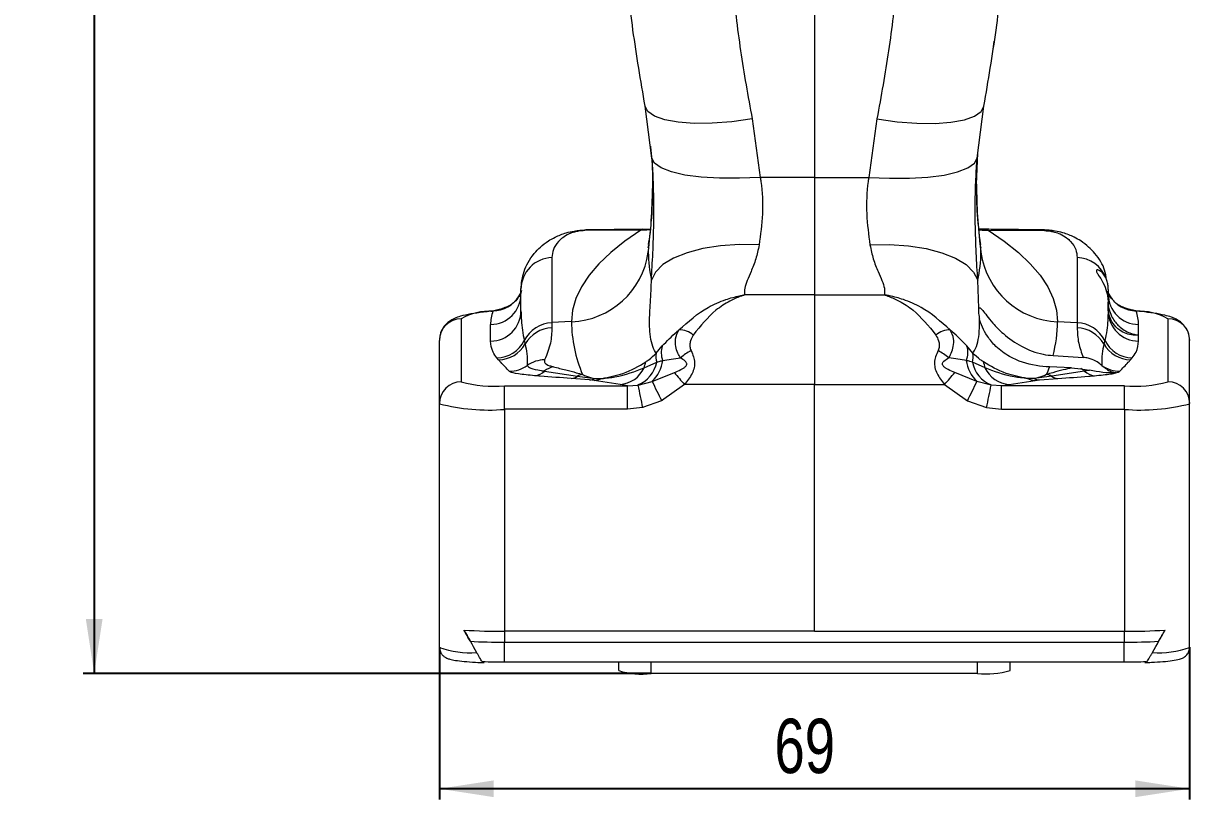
# Model space of a CAD drawing. Header units: millimetres. Extents: x 19 to 674, y 27 to 673.
# Drawn here: x 452.7 to 560, y 440.7 to 512.1 of the extents above; entities that cross this region are included whole.
import ezdxf

# ---------------------------------------------------------------- set-up
doc = ezdxf.new("R2010")
doc.units = ezdxf.units.MM
doc.layers.add('FORMAT', color=7, linetype='Continuous')
doc.styles.add('SLDTEXTSTYLE0', font='TXT', dxfattribs={"width": 0.75})
doc.dimstyles.new('SLDDIMSTYLE0', dxfattribs={"dimtxt": 5, "dimasz": 5, "dimexe": 0, "dimexo": 0.0625, "dimgap": 1.25, "dimtad": 2, "dimdec": 1, "dimrnd": 1e-09, "dimzin": 12, "dimdsep": 46, "dimtxsty": 'SLDTEXTSTYLE0', "dimsah": 1, "dimcen": 0.09, "dimadec": 0, "dimazin": 3, "dimtfac": 1, "dimtdec": 1, "dimtofl": 0, "dimtmove": 0, "dimatfit": 3, "dimfxl": 0, "dimfrac": 2, "dimtolj": 1, "dimtzin": 12, "dimarcsym": 0})

# ---------------------------------------------------------------- blocks, each defined once
blk = doc.blocks.new('_D_9')
at = {"layer": 'FORMAT', "transparency": 16777216}
for p, q in [((491.01, 454.68), (491.01, 440.67)), ((560.01, 454.68), (560.01, 440.67)), ((560.01, 441.67), (491.01, 441.67))]:
    blk.add_line(p, q, dxfattribs=at)
for points in [[(491.01, 441.67), (496.01, 440.9), (496.01, 442.44)], [(560.01, 441.67), (555.01, 442.44), (555.01, 440.9)]]:
    blk.add_solid(points, dxfattribs=at)
at = {"layer": 'FORMAT', "transparency": 16777216, "insert": (521.82, 448.11), "char_height": 5, "attachment_point": 1, "style": 'SLDTEXTSTYLE0'}
blk.add_mtext('69', dxfattribs=at)
blk = doc.blocks.new('_D_10')
at = {"layer": 'FORMAT', "transparency": 16777216}
for p, q in [((477.26, 652.81), (458.26, 652.81)), ((459.26, 652.81), (459.26, 452.28)), ((510.49, 452.28), (458.26, 452.28))]:
    blk.add_line(p, q, dxfattribs=at)
for points in [[(459.26, 652.81), (458.49, 647.81), (460.03, 647.81)], [(459.26, 452.28), (460.03, 457.28), (458.49, 457.28)]]:
    blk.add_solid(points, dxfattribs=at)
at = {"layer": 'FORMAT', "transparency": 16777216, "insert": (452.82, 544.23), "char_height": 5, "attachment_point": 1, "rotation": 90, "style": 'SLDTEXTSTYLE0'}
blk.add_mtext('200,5', dxfattribs=at)

msp = doc.modelspace()

# ---------------------------------------------------------------- linework, layer by layer
at = {"color": 7, "linetype": 'Continuous', "lineweight": 15}
for p, q in [((525.51, 527.72), (525.51, 497.9)), ((541.92, 509.45), (542.04, 510.42)), ((510.56, 499.66), (509.93, 504.46)), ((540.47, 499.66), (541.09, 504.46)), ((519.77, 503.28), (520.52, 497.9)), ((531.25, 503.28), (530.5, 497.9)), ((540.41, 497.26), (540.53, 500.11)), ((525.51, 497.9), (520.52, 497.9)), ((525.51, 497.9), (530.5, 497.9)), ((525.51, 497.9), (525.51, 487.09)), ((510.61, 497.26), (510.61, 496.89)), ((540.41, 497.26), (540.41, 496.89)), ((509.54, 493.05), (504.36, 493)), ((509.66, 493.12), (504.48, 493.07)), ((509.69, 493.12), (510.39, 493.13)), ((541.33, 493.12), (540.65, 493.13)), ((541.48, 493.05), (546.66, 493)), ((540.63, 485.88), (540.52, 488.44)), ((498.51, 485.63), (498.51, 487.61)), ((525.51, 487.09), (519.08, 487.09)), ((525.51, 487.09), (531.94, 487.09)), ((525.51, 487.09), (525.51, 478.85)), ((552.51, 487.58), (552.51, 487.81)), ((552.51, 487.58), (552.51, 486.45)), ((552.51, 485.63), (552.51, 486.41)), ((493.01, 484.9), (493.01, 479.09)), ((495.74, 485.58), (495.93, 485.58)), ((496.28, 485.66), (495.93, 485.58)), ((496.12, 485.64), (496.28, 485.66)), ((554.75, 485.66), (555.09, 485.58)), ((554.9, 485.64), (554.75, 485.66)), ((555.29, 485.58), (555.09, 485.58)), ((558.01, 484.9), (558.01, 479.09)), ((495.71, 482.84), (495.71, 484.36)), ((503.16, 484.63), (501.35, 484.54)), ((501.35, 484.54), (501.35, 484.07)), ((547.86, 484.63), (549.67, 484.54)), ((549.67, 484.54), (549.67, 484.07)), ((555.31, 483.4), (555.31, 484.36)), ((491.01, 477.09), (491.01, 482.91)), ((498.81, 482.9), (498.89, 482.58)), ((552.21, 482.9), (552.13, 482.58)), ((555.31, 482.84), (555.31, 483.4)), ((560.01, 477.09), (560.01, 482.91)), ((510.95, 481.73), (511.5, 482.39)), ((540.07, 481.73), (539.52, 482.39)), ((496.45, 481.12), (496.29, 481.3)), ((509.83, 480.39), (511, 480.9)), ((541.19, 480.39), (540.03, 480.9)), ((547.45, 481.51), (550.23, 481.34)), ((551.94, 480.59), (551.85, 480.67)), ((551.94, 480.61), (551.94, 480.59)), ((554.57, 481.12), (554.73, 481.3)), ((500.68, 480.09), (503.71, 479.61)), ((503.71, 479.61), (505.31, 479.39)), ((510.58, 479.14), (512.62, 479.95)), ((540.44, 479.14), (538.41, 479.95)), ((547.32, 479.61), (545.72, 479.39)), ((549.14, 480.38), (547.12, 480.46)), ((550.34, 480.09), (547.32, 479.61)), ((549.14, 480.38), (550, 480.3)), ((497.01, 476.57), (497.01, 478.74)), ((497.01, 478.74), (508.32, 478.74)), ((504.82, 479.27), (503.13, 479.4)), ((505.24, 479.23), (504.82, 479.27)), ((507.63, 478.86), (505.24, 479.23)), ((505.31, 479.39), (505.94, 479.4)), ((508.32, 478.74), (507.63, 478.86)), ((508.32, 478.74), (509.28, 478.8)), ((508.32, 476.57), (508.32, 478.74)), ((509.28, 478.8), (510.58, 479.14)), ((513.56, 478.85), (511.45, 477.36)), ((525.51, 478.85), (513.56, 478.85)), ((525.51, 478.85), (537.47, 478.85)), ((525.51, 456.15), (525.51, 478.85)), ((537.47, 478.85), (539.57, 477.36)), ((541.75, 478.8), (540.44, 479.14)), ((542.7, 478.74), (541.75, 478.8)), ((542.7, 478.74), (543.4, 478.86)), ((542.7, 476.57), (542.7, 478.74)), ((554.01, 478.74), (542.7, 478.74)), ((543.4, 478.86), (545.79, 479.23)), ((545.72, 479.39), (545.09, 479.4)), ((545.79, 479.23), (546.2, 479.27)), ((546.2, 479.27), (547.9, 479.4)), ((554.01, 476.57), (554.01, 478.74)), ((511.45, 477.36), (509.7, 476.72)), ((539.57, 477.36), (541.32, 476.72)), ((491.01, 454.68), (491.01, 477.09)), ((497.01, 476.57), (497.01, 456.15)), ((508.32, 476.57), (497.01, 476.57)), ((509.7, 476.72), (508.32, 476.57)), ((541.32, 476.72), (542.7, 476.57)), ((542.7, 476.57), (554.01, 476.57)), ((554.01, 476.57), (554.01, 456.15)), ((560.01, 454.68), (560.01, 477.09)), ((525.51, 456.15), (497.01, 456.15)), ((525.51, 456.15), (554.01, 456.15)), ((496.99, 455.15), (553.99, 455.15)), ((495.01, 453.38), (495.01, 453.28)), ((496.99, 453.33), (553.99, 453.33)), ((507.49, 453.33), (507.49, 452.54)), ((543.49, 452.54), (543.49, 453.33)), ((556.01, 453.38), (556.01, 453.28)), ((540.49, 452.28), (510.49, 452.28))]:
    msp.add_line(p, q, dxfattribs=at)
at = {"color": 8, "linetype": 'Continuous', "lineweight": 15}
for p, q in [((497.18, 485.97), (496.28, 485.66)), ((553.83, 485.97), (554.75, 485.66)), ((496.99, 456.15), (496.99, 455.15)), ((553.99, 456.15), (553.99, 455.15)), ((496.99, 453.33), (496.99, 455.15)), ((553.99, 453.33), (553.99, 455.15)), ((510.49, 452.28), (510.49, 453.33)), ((540.49, 452.28), (540.49, 453.33))]:
    msp.add_line(p, q, dxfattribs=at)
at = {"color": 7, "linetype": 'Continuous', "lineweight": 15, "flags": 128}
for points in [[(519.77, 503.28), (517.9, 503.02), (516.1, 502.88), (514.43, 502.86), (512.96, 502.96), (511.73, 503.18), (510.8, 503.52), (510.19, 503.95), (509.93, 504.46)], [(531.25, 503.28), (533.12, 503.02), (534.92, 502.88), (536.59, 502.86), (538.06, 502.96), (539.29, 503.18), (540.23, 503.52), (540.83, 503.95), (541.09, 504.46)], [(520.52, 497.9), (518.62, 497.81), (516.78, 497.81), (515.09, 497.92), (513.59, 498.11), (512.35, 498.4), (511.41, 498.76), (510.8, 499.19), (510.56, 499.66)], [(530.5, 497.9), (532.41, 497.81), (534.24, 497.81), (535.94, 497.92), (537.43, 498.11), (538.67, 498.4), (539.61, 498.76), (540.22, 499.19), (540.47, 499.66)], [(509.54, 493.05), (508.06, 492.03), (506.77, 491), (505.67, 489.96), (504.77, 488.9), (504.07, 487.84), (503.56, 486.77), (503.26, 485.7), (503.16, 484.63)], [(509.66, 493.12), (509.67, 493.12), (509.69, 493.12)], [(541.36, 493.12), (541.35, 493.12), (541.33, 493.12)], [(541.48, 493.05), (542.96, 492.03), (544.26, 491), (545.35, 489.96), (546.25, 488.9), (546.96, 487.84), (547.46, 486.77), (547.76, 485.7), (547.86, 484.63)], [(520.41, 491.68), (518.61, 491.71), (516.87, 491.6), (515.25, 491.35), (513.79, 490.97), (512.55, 490.47), (511.57, 489.87), (510.88, 489.18), (510.51, 488.44)], [(530.61, 491.68), (532.41, 491.71), (534.15, 491.6), (535.78, 491.35), (537.23, 490.97), (538.47, 490.47), (539.45, 489.87), (540.14, 489.18), (540.52, 488.44)]]:
    msp.add_lwpolyline(points, dxfattribs=at)
at = {"color": 8, "linetype": 'Continuous', "lineweight": 15}
for centre, radius, start, end in [((461.41, 497.26), 49.2, 352.7006, 359.5678), ((589.61, 497.26), 49.2, 180.4313, 187.2994), ((504.5, 492.92), 0.155, 95.0807, 148.7282), ((509.68, 492.97), 0.155, 94.9548, 148.7323), ((541.35, 492.97), 0.155, 31.284, 84.9274), ((546.53, 492.92), 0.156, 31.2809, 84.8571), ((515.61, 491.01), 5.39, 172.6948, 179.9814), ((535.42, 491.01), 5.39, 0.019, 7.2992), ((495.96, 488.43), 2.79, 276.4011, 336.6389), ((555.06, 488.43), 2.79, 203.3611, 263.5989)]:
    msp.add_arc(centre, radius, start, end, dxfattribs=at)
at = {"color": 7, "linetype": 'Continuous', "lineweight": 15}
for centre, radius, start, end in [((501.47, 487.57), 2.96, 92.1589, 179.3238), ((502.87, 492.04), 7.42, 272.2849, 352.0227), ((521.78, 491.02), 11.56, 180.0619, 192.9262), ((529.25, 491.02), 11.56, 347.0738, 359.9381), ((548.16, 492.04), 7.42, 187.9773, 267.7151), ((549.54, 487.54), 2.99, 20.8307, 87.5373), ((495.72, 487.16), 2.79, 269.891, 359.8905), ((555.31, 487.16), 2.79, 180.1095, 270.109), ((493.01, 482.9), 2, 89.8911, 179.8905), ((495.6, 480.41), 5.18, 86.3751, 119.9879), ((495.72, 485.63), 2.79, 269.891, 359.8906), ((555.31, 485.63), 2.79, 180.1094, 270.109), ((555.42, 480.41), 5.18, 60.0121, 93.6249), ((558.02, 482.9), 2, 0.1095, 90.1089), ((501.49, 481.53), 3, 92.5833, 153.0571), ((501.49, 481.06), 3.01, 92.6254, 149.7262), ((515.72, 484.71), 12.56, 180.36, 203.1774), ((513.09, 481.93), 1.94, 49.1262, 91.5629), ((537.94, 481.93), 1.94, 88.4371, 130.8738), ((535.81, 484.65), 12.05, 344.9128, 359.9014), ((549.53, 481.53), 3, 26.9429, 87.4167), ((549.53, 481.06), 3.01, 30.2738, 87.3746), ((496.27, 484.11), 2.81, 270.4057, 334.4473), ((554.75, 484.11), 2.81, 205.5527, 269.5943), ((496.43, 483.93), 2.81, 270.4799, 331.2442), ((512.65, 481.41), 1.73, 169.3484, 197.2755), ((513.54, 481.8), 2.13, 163.9966, 200.2777), ((517.83, 475.63), 7.33, 120.0886, 129.3659), ((533.2, 475.63), 7.33, 50.6341, 59.9114), ((537.48, 481.8), 2.13, 339.7223, 16.0034), ((538.38, 481.41), 1.73, 342.7245, 10.6516), ((554.6, 483.93), 2.81, 208.7558, 269.5201), ((497.42, 482.87), 2.81, 270.4905, 306.4394), ((500.74, 478.18), 2.94, 91.0048, 124.2959), ((508.23, 481.42), 2.81, 291.7212, 349.3662), ((511.63, 480.18), 1.81, 155.3354, 173.2354), ((508.42, 481.43), 3.15, 313.3757, 353.3587), ((542.6, 481.43), 3.15, 186.6413, 226.6243), ((542.79, 481.42), 2.81, 190.6338, 248.2788), ((539.39, 480.18), 1.81, 6.7646, 24.6646), ((550.33, 478.26), 2.85, 55.5214, 57.5966), ((553.61, 482.87), 2.81, 233.5606, 269.5095), ((499.59, 481.21), 1.57, 277.1325, 314.269), ((502.05, 478.26), 2.29, 104.2666, 126.8231), ((502.97, 480.73), 1.34, 276.7047, 303.4702), ((504.66, 477.43), 2.39, 101.8296, 113.6203), ((507.44, 481.48), 2.63, 274.0575, 335.5527), ((534.17, 497.57), 27.84, 219.2672, 222.2304), ((516.85, 497.57), 27.84, 317.7696, 320.7328), ((543.58, 481.48), 2.63, 204.4473, 265.9425), ((533.7, 485.26), 14.26, 337.3167, 340.31), ((546.36, 477.43), 2.39, 66.3797, 78.1704), ((548.05, 480.73), 1.34, 236.5298, 263.2953), ((548.87, 478.09), 2.49, 53.6151, 62.8278), ((551.44, 481.21), 1.57, 225.731, 262.8675), ((493.01, 477.09), 2, 89.8911, 179.8905), ((496.02, 490.47), 11.78, 255.2039, 274.834), ((504.68, 480.87), 1.6, 274.8867, 292.9206), ((505.11, 481.25), 2.03, 273.5811, 293.9974), ((552.97, 486.67), 44.4, 190.2133, 192.9555), ((535.53, 490.25), 27.31, 204.016, 208.1735), ((515.49, 490.25), 27.31, 331.8265, 335.984), ((498.05, 486.67), 44.4, 347.0445, 349.7867), ((545.91, 481.25), 2.03, 246.0026, 266.4189), ((546.34, 480.87), 1.6, 247.0794, 265.1133), ((555, 490.47), 11.78, 265.166, 284.7961), ((558.02, 477.09), 2, 0.1095, 90.1089), ((495.52, 494.17), 17.67, 255.2041, 274.8337), ((555.5, 494.17), 17.67, 265.1663, 284.7959), ((496.85, 512.14), 55.99, 266.3478, 270.1692), ((554.18, 512.14), 55.99, 269.8308, 273.6522), ((496.9, 514.95), 59.8, 267.0516, 270.0927), ((554.09, 514.95), 59.8, 269.9073, 272.9484), ((493.83, 462.47), 8.29, 250.1125, 274.1767), ((557.19, 462.47), 8.29, 265.8233, 289.8875), ((496.94, 493.77), 40.44, 267.218, 270.0781), ((554.05, 493.77), 40.44, 269.9219, 272.782), ((509.61, 459.43), 7.21, 252.9585, 277.0792), ((541.26, 460.82), 8.58, 264.8723, 285.09)]:
    msp.add_arc(centre, radius, start, end, dxfattribs=at)
for centre, major_axis, ratio, start_param, end_param in [((504.51, 484.36), (8.8, 0), 0.62624, 2.917887, 3.141593), ((546.51, 484.36), (8.8, 0), 0.62624, 0, 0.223706), ((496.99, 450.2), (-6, 10.37), 0.021882, 0.933476, 1.051451), ((497.01, 450.23), (-6, 10.37), 0.021882, 0.937303, 1.164604), ((554.01, 450.23), (6, 10.37), 0.021882, 5.118581, 5.345883), ((553.99, 450.2), (6, 10.37), 0.021882, 5.231734, 5.349709)]:
    msp.add_ellipse(centre, major_axis=major_axis, ratio=ratio, start_param=start_param, end_param=end_param, dxfattribs=at)
for points, knots in [([(517.44, 527.72), (517.45, 525.75), (517.48, 521.82), (517.92, 515.75), (518.64, 509.56), (519.39, 505.37), (519.77, 503.28)], [0, 0, 0, 0, 0.2478724, 0.4957451, 0.7478707, 1, 1, 1, 1]), ([(533.58, 527.72), (533.57, 525.75), (533.55, 521.82), (533.11, 515.75), (532.39, 509.56), (531.63, 505.37), (531.25, 503.28)], [0, 0, 0, 0, 0.2478724, 0.4957451, 0.7478707, 1, 1, 1, 1]), ([(509.93, 504.46), (509.53, 506.79), (508.74, 511.46), (507.99, 518.42), (507.6, 523.32), (507.56, 525.86), (507.56, 526.14)], [0, 0, 0, 0, 0.318444, 0.636886, 0.96036, 1, 1, 1, 1]), ([(541.09, 504.46), (541.49, 506.79), (542.28, 511.46), (543.03, 518.42), (543.42, 523.26), (543.46, 525.76), (543.47, 525.98)], [0, 0, 0, 0, 0.32088, 0.641758, 0.967706, 1, 1, 1, 1]), ([(510.41, 500.77), (510.46, 500.35), (510.6, 499.2), (510.61, 498.02), (510.61, 497.26)], [0, 0, 0, 0, 0.3579167, 1, 1, 1, 1]), ([(510.51, 488.44), (510.55, 489.26), (510.65, 490.9), (510.73, 493.43), (510.74, 495.81), (510.69, 497.61), (510.62, 498.88), (510.57, 499.44), (510.56, 499.66)], [0, 0, 0, 0, 0.241322, 0.482343, 0.667968, 0.853508, 0.940375, 1, 1, 1, 1]), ([(540.52, 488.44), (540.47, 489.26), (540.38, 490.9), (540.29, 493.43), (540.28, 495.81), (540.34, 497.61), (540.41, 498.88), (540.45, 499.44), (540.47, 499.66)], [0, 0, 0, 0, 0.241322, 0.482343, 0.667968, 0.853508, 0.940375, 1, 1, 1, 1]), ([(520.52, 497.9), (520.54, 497.78), (520.72, 496.7), (520.79, 494.49), (520.54, 492.62), (520.41, 491.68)], [0, 0, 0, 0, 0.0624066, 0.5306696, 1, 1, 1, 1]), ([(530.5, 497.9), (530.48, 497.78), (530.31, 496.7), (530.23, 494.49), (530.48, 492.62), (530.61, 491.68)], [0, 0, 0, 0, 0.0624066, 0.5306696, 1, 1, 1, 1]), ([(510.61, 497.26), (510.59, 496.08), (510.57, 494.22), (510.31, 492.39), (510.22, 491.71)], [0, 0, 0, 0, 0.632212, 1, 1, 1, 1]), ([(540.79, 491.71), (540.66, 492.76), (540.45, 494.6), (540.42, 496.46), (540.41, 497.26)], [0, 0, 0, 0, 0.569625, 1, 1, 1, 1]), ([(498.51, 487.61), (498.56, 488.15), (498.67, 489.26), (499.51, 490.77), (500.63, 491.83), (501.71, 492.45), (502.5, 492.77), (503.32, 492.96), (503.94, 493.05), (504.32, 493.06), (504.51, 493.07)], [0, 0, 0, 0, 0.2537483, 0.5150423, 0.7092951, 0.7764345, 0.8677699, 0.9220212, 0.9602289, 1, 1, 1, 1]), ([(504.36, 493), (504.27, 492.99), (504.07, 492.99), (503.75, 492.94), (503.32, 492.85), (502.8, 492.65), (502.32, 492.35), (501.82, 491.88), (501.42, 491.27), (501.38, 490.78), (501.36, 490.53)], [0, 0, 0, 0, 0.024686, 0.049311, 0.088234, 0.165188, 0.296697, 0.428818, 0.714229, 1, 1, 1, 1]), ([(510.48, 493.06), (510.39, 493.06), (510.18, 493.06), (509.84, 493.05), (509.61, 493.05), (509.54, 493.05)], [0, 0, 0, 0, 0.340828, 0.810767, 1, 1, 1, 1]), ([(540.55, 493.06), (540.64, 493.06), (540.85, 493.06), (541.18, 493.05), (541.41, 493.05), (541.48, 493.05)], [0, 0, 0, 0, 0.340828, 0.810767, 1, 1, 1, 1]), ([(546.54, 493.07), (545.33, 493.08), (543.61, 493.1), (541.88, 493.12), (541.36, 493.12)], [0, 0, 0, 0, 0.7, 1, 1, 1, 1]), ([(552.37, 488.48), (552.33, 488.78), (552.21, 489.59), (551.46, 490.81), (550.4, 491.83), (549.32, 492.45), (548.52, 492.77), (547.71, 492.96), (547.08, 493.05), (546.7, 493.06), (546.51, 493.07)], [0, 0, 0, 0, 0.159703, 0.439409, 0.663957, 0.741568, 0.847147, 0.90986, 0.954026, 1, 1, 1, 1]), ([(546.66, 493), (546.76, 492.99), (546.95, 492.99), (547.28, 492.94), (547.7, 492.85), (548.23, 492.65), (548.71, 492.35), (549.21, 491.88), (549.6, 491.27), (549.64, 490.78), (549.66, 490.53)], [0, 0, 0, 0, 0.024686, 0.049311, 0.088234, 0.165188, 0.296697, 0.428818, 0.714229, 1, 1, 1, 1]), ([(510.26, 491.7), (510.23, 491.59), (510.19, 491.42), (510.2, 491.43), (510.2, 491.44)], [0, 0, 0, 0, 0.668476, 1, 1, 1, 1]), ([(520.41, 491.68), (520.32, 491.24), (520.13, 490.35), (519.57, 488.97), (519.02, 487.81), (519.07, 487.29), (519.08, 487.09)], [0, 0, 0, 0, 0.211564, 0.430777, 0.788982, 1, 1, 1, 1]), ([(530.61, 491.68), (530.7, 491.24), (530.89, 490.35), (531.46, 488.97), (532, 487.81), (531.96, 487.29), (531.94, 487.09)], [0, 0, 0, 0, 0.211564, 0.430777, 0.788982, 1, 1, 1, 1]), ([(540.82, 491.44), (540.83, 491.43), (540.84, 491.4), (540.78, 491.55), (540.77, 491.68), (540.77, 491.7)], [0, 0, 0, 0, 0.246229, 0.891732, 1, 1, 1, 1]), ([(501.36, 490.53), (501.36, 490.09), (501.36, 488.14), (501.36, 486.11), (501.35, 484.54)], [0, 0, 0, 0, 0.226945, 1, 1, 1, 1]), ([(549.66, 490.53), (549.67, 490.09), (549.67, 488.14), (549.67, 486.11), (549.67, 484.54)], [0, 0, 0, 0, 0.226945, 1, 1, 1, 1]), ([(552.33, 488.61), (552.26, 488.75), (552.07, 489.1), (551.71, 489.36), (551.45, 489.42), (551.4, 489.29), (551.57, 488.98), (551.94, 488.44), (552.31, 487.67), (552.49, 486.94), (552.51, 486.54), (552.51, 486.41)], [0, 0, 0, 0, 0.100177, 0.245133, 0.356403, 0.448446, 0.540352, 0.683741, 0.832701, 0.948268, 1, 1, 1, 1]), ([(510.95, 481.73), (510.93, 481.76), (510.63, 482.21), (510.32, 483.28), (510.33, 485.11), (510.45, 486.82), (510.49, 487.9), (510.51, 488.44)], [0, 0, 0, 0, 0.0238279, 0.3807077, 0.6857078, 0.8429545, 1, 1, 1, 1]), ([(552.51, 487.81), (552.5, 487.95), (552.47, 488.24), (552.38, 488.48), (552.33, 488.61)], [0, 0, 0, 0, 0.471318, 1, 1, 1, 1]), ([(498.57, 487.5), (498.55, 487.42), (498.47, 487.11), (498.15, 486.67), (497.73, 486.26), (497.37, 486.04), (497.24, 485.99), (497.18, 485.96)], [0, 0, 0, 0, 0.094274, 0.367287, 0.606891, 0.820477, 1, 1, 1, 1]), ([(513.04, 483.87), (513.89, 484.63), (515.21, 485.81), (517.2, 486.64), (518.31, 486.95), (518.89, 487.06), (519.04, 487.08), (519.08, 487.09), (519.08, 487.09)], [0, 0, 0, 0, 0.481757, 0.739975, 0.932873, 0.983207, 0.997361, 1, 1, 1, 1]), ([(519.08, 487.09), (519.08, 487.09), (519.04, 487.08), (518.92, 487.04), (518.46, 486.87), (517.6, 486.48), (516.05, 485.5), (515.02, 484.23), (514.36, 483.4)], [0, 0, 0, 0, 0.00239, 0.021223, 0.069635, 0.260902, 0.518696, 1, 1, 1, 1]), ([(531.94, 487.09), (531.94, 487.09), (531.98, 487.08), (532.11, 487.04), (532.56, 486.87), (533.42, 486.48), (534.97, 485.5), (536, 484.23), (536.67, 483.4)], [0, 0, 0, 0, 0.00239, 0.021223, 0.069635, 0.260902, 0.518696, 1, 1, 1, 1]), ([(537.99, 483.87), (537.13, 484.63), (535.81, 485.81), (533.83, 486.64), (532.72, 486.95), (532.14, 487.06), (531.98, 487.08), (531.95, 487.09), (531.94, 487.09)], [0, 0, 0, 0, 0.481757, 0.739975, 0.932873, 0.983207, 0.997361, 1, 1, 1, 1]), ([(553.83, 485.97), (553.8, 485.98), (553.71, 486.02), (553.35, 486.21), (552.89, 486.65), (552.55, 487.09), (552.48, 487.39), (552.47, 487.43)], [0, 0, 0, 0, 0.137657, 0.365587, 0.643439, 0.953765, 1, 1, 1, 1]), ([(497.15, 485.97), (496.98, 485.9), (496.59, 485.74), (496.3, 485.68), (496.13, 485.65)], [0, 0, 0, 0, 0.44158, 1, 1, 1, 1]), ([(552.51, 486.45), (552.51, 486.4), (552.52, 486.13), (552.61, 485.61), (552.93, 484.86), (553.56, 484.09), (554.41, 483.57), (555.04, 483.43), (555.31, 483.4), (555.31, 483.4)], [0, 0, 0, 0, 0.026252, 0.154578, 0.289272, 0.498039, 0.787106, 0.997979, 1, 1, 1, 1]), ([(554.89, 485.66), (554.77, 485.68), (554.48, 485.73), (554.08, 485.88), (553.83, 485.98)], [0, 0, 0, 0, 0.381576, 1, 1, 1, 1]), ([(495.73, 485.58), (495.5, 485.56), (494.82, 485.48), (493.86, 485.34), (493.05, 485.17), (492.44, 484.96), (491.93, 484.69), (491.44, 484.24), (491.08, 483.62), (491.03, 483.14), (491.01, 482.91)], [0, 0, 0, 0, 0.104049, 0.310083, 0.525846, 0.655576, 0.758578, 0.839356, 0.922744, 1, 1, 1, 1]), ([(496.12, 485.65), (496.09, 485.64), (495.94, 485.6), (495.82, 485.59), (495.73, 485.59)], [0, 0, 0, 0, 0.229805, 1, 1, 1, 1]), ([(498.51, 485.63), (498.53, 485.04), (498.56, 484.13), (498.75, 483.21), (498.81, 482.9)], [0, 0, 0, 0, 0.655472, 1, 1, 1, 1]), ([(540.07, 481.73), (540.09, 481.76), (540.39, 482.21), (540.68, 483.13), (540.68, 484.43), (540.67, 484.94)], [0, 0, 0, 0, 0.039425, 0.629914, 1, 1, 1, 1]), ([(540.63, 485.88), (540.61, 485.81), (540.55, 485.68), (540.6, 485.26), (540.66, 484.99), (540.67, 484.94)], [0, 0, 0, 0, 0.44755, 0.895848, 1, 1, 1, 1]), ([(540.63, 485.88), (540.66, 485.89), (540.74, 485.93), (540.96, 485.69), (541.34, 485.18), (541.96, 484.42), (542.99, 483.36), (544.54, 482.27), (546.13, 481.65), (547.14, 481.54), (547.45, 481.51)], [0, 0, 0, 0, 0.066389, 0.161577, 0.258745, 0.360365, 0.501034, 0.700645, 0.90997, 1, 1, 1, 1]), ([(547.12, 480.46), (546.71, 480.49), (545.41, 480.59), (543.71, 481.17), (542.25, 482.22), (541.42, 483.21), (540.91, 484.14), (540.73, 484.69), (540.67, 484.93), (540.67, 484.94)], [0, 0, 0, 0, 0.142793, 0.448564, 0.632182, 0.771876, 0.885419, 0.999374, 1, 1, 1, 1]), ([(552.51, 485.63), (552.49, 485.04), (552.47, 484.13), (552.28, 483.21), (552.21, 482.9)], [0, 0, 0, 0, 0.655472, 1, 1, 1, 1]), ([(555.31, 483.4), (555.31, 483.4), (554.87, 483.36), (554.12, 483.47), (553.25, 484.04), (552.76, 484.73), (552.54, 485.38), (552.52, 485.78), (552.51, 485.93)], [0, 0, 0, 0, 0.002021, 0.350635, 0.59331, 0.773027, 0.916201, 1, 1, 1, 1]), ([(555.29, 485.59), (555.22, 485.59), (555.1, 485.6), (554.96, 485.64), (554.9, 485.65)], [0, 0, 0, 0, 0.614864, 1, 1, 1, 1]), ([(560.01, 482.91), (559.98, 483.17), (559.93, 483.66), (559.56, 484.25), (559.15, 484.64), (558.73, 484.89), (558.27, 485.07), (557.65, 485.25), (556.77, 485.41), (555.89, 485.52), (555.37, 485.57), (555.29, 485.58)], [0, 0, 0, 0, 0.087218, 0.163831, 0.236981, 0.315654, 0.412857, 0.557781, 0.768425, 0.964647, 1, 1, 1, 1]), ([(501.35, 484.07), (501.34, 483.6), (501.3, 482.63), (500.9, 481.63), (500.69, 481.12)], [0, 0, 0, 0, 0.482942, 1, 1, 1, 1]), ([(511.5, 482.39), (511.93, 482.83), (512.41, 483.33), (512.97, 483.81), (513.04, 483.87)], [0, 0, 0, 0, 0.887088, 1, 1, 1, 1]), ([(513.17, 481.3), (513.09, 481.44), (512.89, 481.78), (512.72, 482.39), (512.69, 483.17), (512.91, 483.61), (513.04, 483.87)], [0, 0, 0, 0, 0.156056, 0.38158, 0.636299, 1, 1, 1, 1]), ([(537.85, 481.3), (537.93, 481.44), (538.13, 481.78), (538.31, 482.39), (538.34, 483.17), (538.12, 483.61), (537.99, 483.87)], [0, 0, 0, 0, 0.156056, 0.38158, 0.636299, 1, 1, 1, 1]), ([(539.52, 482.39), (539.1, 482.83), (538.62, 483.33), (538.05, 483.81), (537.99, 483.87)], [0, 0, 0, 0, 0.887088, 1, 1, 1, 1]), ([(549.67, 484.07), (549.69, 483.6), (549.72, 482.7), (550.06, 481.78), (550.23, 481.34)], [0, 0, 0, 0, 0.520868, 1, 1, 1, 1]), ([(496.29, 481.3), (496.17, 481.47), (495.8, 481.99), (495.75, 482.5), (495.71, 482.84)], [0, 0, 0, 0, 0.3449244, 1, 1, 1, 1]), ([(514.36, 483.4), (514.26, 483.23), (514.1, 482.95), (514.04, 482.52), (514.06, 482.21), (514.12, 482.04), (514.15, 481.98)], [0, 0, 0, 0, 0.395164, 0.652728, 0.864163, 1, 1, 1, 1]), ([(536.67, 483.4), (536.76, 483.23), (536.92, 482.95), (536.99, 482.52), (536.97, 482.21), (536.9, 482.04), (536.88, 481.98)], [0, 0, 0, 0, 0.395164, 0.652728, 0.864163, 1, 1, 1, 1]), ([(554.73, 481.3), (554.86, 481.47), (555.23, 481.99), (555.28, 482.5), (555.31, 482.84)], [0, 0, 0, 0, 0.3449244, 1, 1, 1, 1]), ([(498.89, 482.58), (498.96, 482.28), (499.11, 481.63), (499.09, 480.97), (499.08, 480.61)], [0, 0, 0, 0, 0.4575827, 1, 1, 1, 1]), ([(509.99, 480.93), (510.08, 481), (510.42, 481.21), (510.73, 481.51), (510.95, 481.73)], [0, 0, 0, 0, 0.289718, 1, 1, 1, 1]), ([(514.15, 481.98), (514.23, 481.78), (514.39, 481.43), (514.5, 480.9), (514.46, 480.37), (514.18, 479.65), (513.81, 479.18), (513.56, 478.85)], [0, 0, 0, 0, 0.188719, 0.34471, 0.47808, 0.647189, 1, 1, 1, 1]), ([(536.88, 481.98), (536.79, 481.78), (536.63, 481.43), (536.52, 480.9), (536.57, 480.37), (536.84, 479.65), (537.21, 479.18), (537.47, 478.85)], [0, 0, 0, 0, 0.188719, 0.34471, 0.47808, 0.647189, 1, 1, 1, 1]), ([(541.04, 480.93), (540.94, 481), (540.61, 481.21), (540.29, 481.51), (540.07, 481.73)], [0, 0, 0, 0, 0.289718, 1, 1, 1, 1]), ([(552.13, 482.58), (552.06, 482.28), (551.91, 481.63), (551.93, 480.97), (551.94, 480.61)], [0, 0, 0, 0, 0.4575827, 1, 1, 1, 1]), ([(497.44, 480.06), (497.18, 480.34), (496.85, 480.69), (496.52, 481.04), (496.45, 481.12)], [0, 0, 0, 0, 0.783317, 1, 1, 1, 1]), ([(499.08, 480.61), (499.16, 480.52), (499.3, 480.35), (500.04, 480.18), (500.58, 480.1), (500.68, 480.09)], [0, 0, 0, 0, 0.444056, 0.888014, 1, 1, 1, 1]), ([(500.69, 481.12), (500.67, 481.03), (500.64, 480.83), (500.99, 480.61), (501.37, 480.51), (501.49, 480.48)], [0, 0, 0, 0, 0.370236, 0.800318, 1, 1, 1, 1]), ([(505.94, 479.4), (506.61, 479.53), (508.2, 479.85), (509.34, 480.54), (509.99, 480.93)], [0, 0, 0, 0, 0.4260764, 1, 1, 1, 1]), ([(511, 480.9), (511.07, 480.92), (511.25, 480.97), (511.44, 481.03), (511.55, 481.06)], [0, 0, 0, 0, 0.413889, 1, 1, 1, 1]), ([(511.55, 481.06), (511.8, 481.1), (512.28, 481.17), (512.88, 481.26), (513.17, 481.3)], [0, 0, 0, 0, 0.52271, 1, 1, 1, 1]), ([(512.62, 479.95), (512.82, 480.03), (513.1, 480.15), (513.45, 480.35), (513.63, 480.48), (513.73, 480.61), (513.76, 480.69), (513.76, 480.78), (513.71, 480.89), (513.53, 481.09), (513.33, 481.21), (513.17, 481.3)], [0, 0, 0, 0, 0.293408, 0.408129, 0.523437, 0.571525, 0.605283, 0.639209, 0.680166, 0.755303, 1, 1, 1, 1]), ([(538.41, 479.95), (538.2, 480.03), (537.92, 480.15), (537.57, 480.35), (537.39, 480.48), (537.3, 480.61), (537.27, 480.69), (537.27, 480.78), (537.31, 480.89), (537.5, 481.09), (537.7, 481.21), (537.85, 481.3)], [0, 0, 0, 0, 0.293408, 0.408129, 0.523437, 0.571525, 0.605283, 0.639209, 0.680166, 0.755303, 1, 1, 1, 1]), ([(539.48, 481.06), (539.23, 481.1), (538.75, 481.17), (538.14, 481.26), (537.85, 481.3)], [0, 0, 0, 0, 0.52271, 1, 1, 1, 1]), ([(540.03, 480.9), (539.95, 480.92), (539.78, 480.97), (539.59, 481.03), (539.48, 481.06)], [0, 0, 0, 0, 0.413889, 1, 1, 1, 1]), ([(545.09, 479.4), (544.41, 479.53), (542.82, 479.85), (541.69, 480.54), (541.04, 480.93)], [0, 0, 0, 0, 0.4260764, 1, 1, 1, 1]), ([(551.85, 480.67), (551.7, 480.78), (551.37, 481.03), (550.79, 481.27), (550.38, 481.32), (550.23, 481.34)], [0, 0, 0, 0, 0.350248, 0.757979, 1, 1, 1, 1]), ([(551.94, 480.59), (552.21, 480.38), (552.62, 480.06), (553.05, 479.94), (553.2, 479.92), (553.22, 479.92), (553.22, 479.92)], [0, 0, 0, 0, 0.638991, 0.94316, 0.994915, 1, 1, 1, 1]), ([(553.58, 480.06), (553.84, 480.34), (554.17, 480.69), (554.5, 481.04), (554.57, 481.12)], [0, 0, 0, 0, 0.783317, 1, 1, 1, 1]), ([(499.78, 479.66), (499.23, 479.71), (498.14, 479.81), (497.57, 479.96), (497.46, 480.05), (497.44, 480.06)], [0, 0, 0, 0, 0.454327, 0.907229, 1, 1, 1, 1]), ([(503.13, 479.4), (502.18, 479.47), (501.05, 479.56), (499.95, 479.64), (499.78, 479.66)], [0, 0, 0, 0, 0.846166, 1, 1, 1, 1]), ([(501.49, 480.48), (501.87, 480.38), (502.59, 480.21), (503.49, 479.97), (503.99, 479.82), (504.18, 479.76)], [0, 0, 0, 0, 0.411102, 0.773511, 1, 1, 1, 1]), ([(504.18, 479.76), (504.4, 479.66), (504.73, 479.51), (505.17, 479.42), (505.31, 479.39)], [0, 0, 0, 0, 0.698693, 1, 1, 1, 1]), ([(505.94, 479.4), (506.35, 479.44), (507.83, 479.6), (508.99, 480.06), (509.83, 480.39)], [0, 0, 0, 0, 0.280442, 1, 1, 1, 1]), ([(545.09, 479.4), (544.67, 479.44), (543.2, 479.6), (542.03, 480.06), (541.19, 480.39)], [0, 0, 0, 0, 0.280442, 1, 1, 1, 1]), ([(546.85, 479.76), (546.62, 479.66), (546.29, 479.51), (545.85, 479.42), (545.72, 479.39)], [0, 0, 0, 0, 0.698693, 1, 1, 1, 1]), ([(549.14, 480.38), (548.89, 480.32), (548.3, 480.17), (547.53, 479.97), (547.04, 479.82), (546.85, 479.76)], [0, 0, 0, 0, 0.3138395, 0.7361038, 1, 1, 1, 1]), ([(547.9, 479.4), (548.85, 479.47), (549.97, 479.56), (551.07, 479.64), (551.24, 479.66)], [0, 0, 0, 0, 0.846166, 1, 1, 1, 1]), ([(550, 480.3), (550.26, 480.26), (550.53, 480.22), (550.79, 480.16), (550.8, 480.16)], [0, 0, 0, 0, 0.949685, 1, 1, 1, 1]), ([(550.8, 480.16), (550.75, 480.15), (550.61, 480.13), (550.45, 480.1), (550.34, 480.09)], [0, 0, 0, 0, 0.324613, 1, 1, 1, 1]), ([(553.22, 479.92), (553.22, 479.92), (552.46, 479.87), (551.63, 480.01), (550.8, 480.16)], [0, 0, 0, 0, 0.0039605, 1, 1, 1, 1]), ([(551.24, 479.66), (551.8, 479.71), (552.63, 479.79), (553.08, 479.88), (553.22, 479.92)], [0, 0, 0, 0, 0.668761, 1, 1, 1, 1]), ([(553.22, 479.92), (553.34, 479.95), (553.5, 480), (553.57, 480.05), (553.58, 480.06)], [0, 0, 0, 0, 0.712164, 1, 1, 1, 1]), ([(491.01, 454.68), (491.03, 454.53), (491.06, 454.27), (491.27, 453.97), (491.49, 453.79), (491.73, 453.66), (492.03, 453.56), (492.49, 453.47), (493.26, 453.38), (494.18, 453.31), (494.86, 453.28), (495.12, 453.27)], [0, 0, 0, 0, 0.07012, 0.125088, 0.177188, 0.23525, 0.325808, 0.487076, 0.674119, 0.871196, 1, 1, 1, 1]), ([(495.01, 453.28), (495.01, 453.28), (495, 453.27), (494.94, 453.36), (494.84, 453.52), (494.71, 453.74), (494.57, 453.97), (494.48, 454.13), (494.43, 454.21)], [0, 0, 0, 0, 0.136202, 0.332487, 0.502319, 0.666809, 0.844478, 1, 1, 1, 1]), ([(555.9, 453.27), (556.1, 453.28), (556.7, 453.31), (557.59, 453.36), (558.46, 453.46), (559, 453.56), (559.4, 453.69), (559.75, 453.95), (559.97, 454.31), (560, 454.56), (560.01, 454.68)], [0, 0, 0, 0, 0.0982336, 0.2874605, 0.4793194, 0.6797238, 0.8015461, 0.8795829, 0.9431949, 1, 1, 1, 1]), ([(556.01, 453.28), (556.01, 453.28), (556.02, 453.27), (556.08, 453.36), (556.19, 453.52), (556.32, 453.74), (556.46, 453.97), (556.55, 454.13), (556.59, 454.21)], [0, 0, 0, 0, 0.136202, 0.332487, 0.502319, 0.666809, 0.844478, 1, 1, 1, 1])]:
    msp.add_open_spline(points, degree=3, knots=knots, dxfattribs=at)

# ---------------------------------------------------------------- dimensions: what is measured, and where the dimension line sits
at = {"layer": 'FORMAT'}
dim = msp.add_linear_dim(base=(459.26, 452.28), p1=(477.26, 652.81), p2=(510.49, 452.28), angle=90, dimstyle='SLDDIMSTYLE0', dxfattribs=at)
dim.commit()
dim.dimension.update_dxf_attribs({"geometry": '_D_10', "text_midpoint": (459.26, 552.54), "dimtype": 160})
dim = msp.add_linear_dim(base=(491.01, 441.67), p1=(560.01, 454.68), p2=(491.01, 454.68), dimstyle='SLDDIMSTYLE0', dxfattribs=at)
dim.commit()
dim.dimension.update_dxf_attribs({"geometry": '_D_9', "text_midpoint": (525.51, 441.67), "dimtype": 160})

doc.saveas('drawing.dxf')
